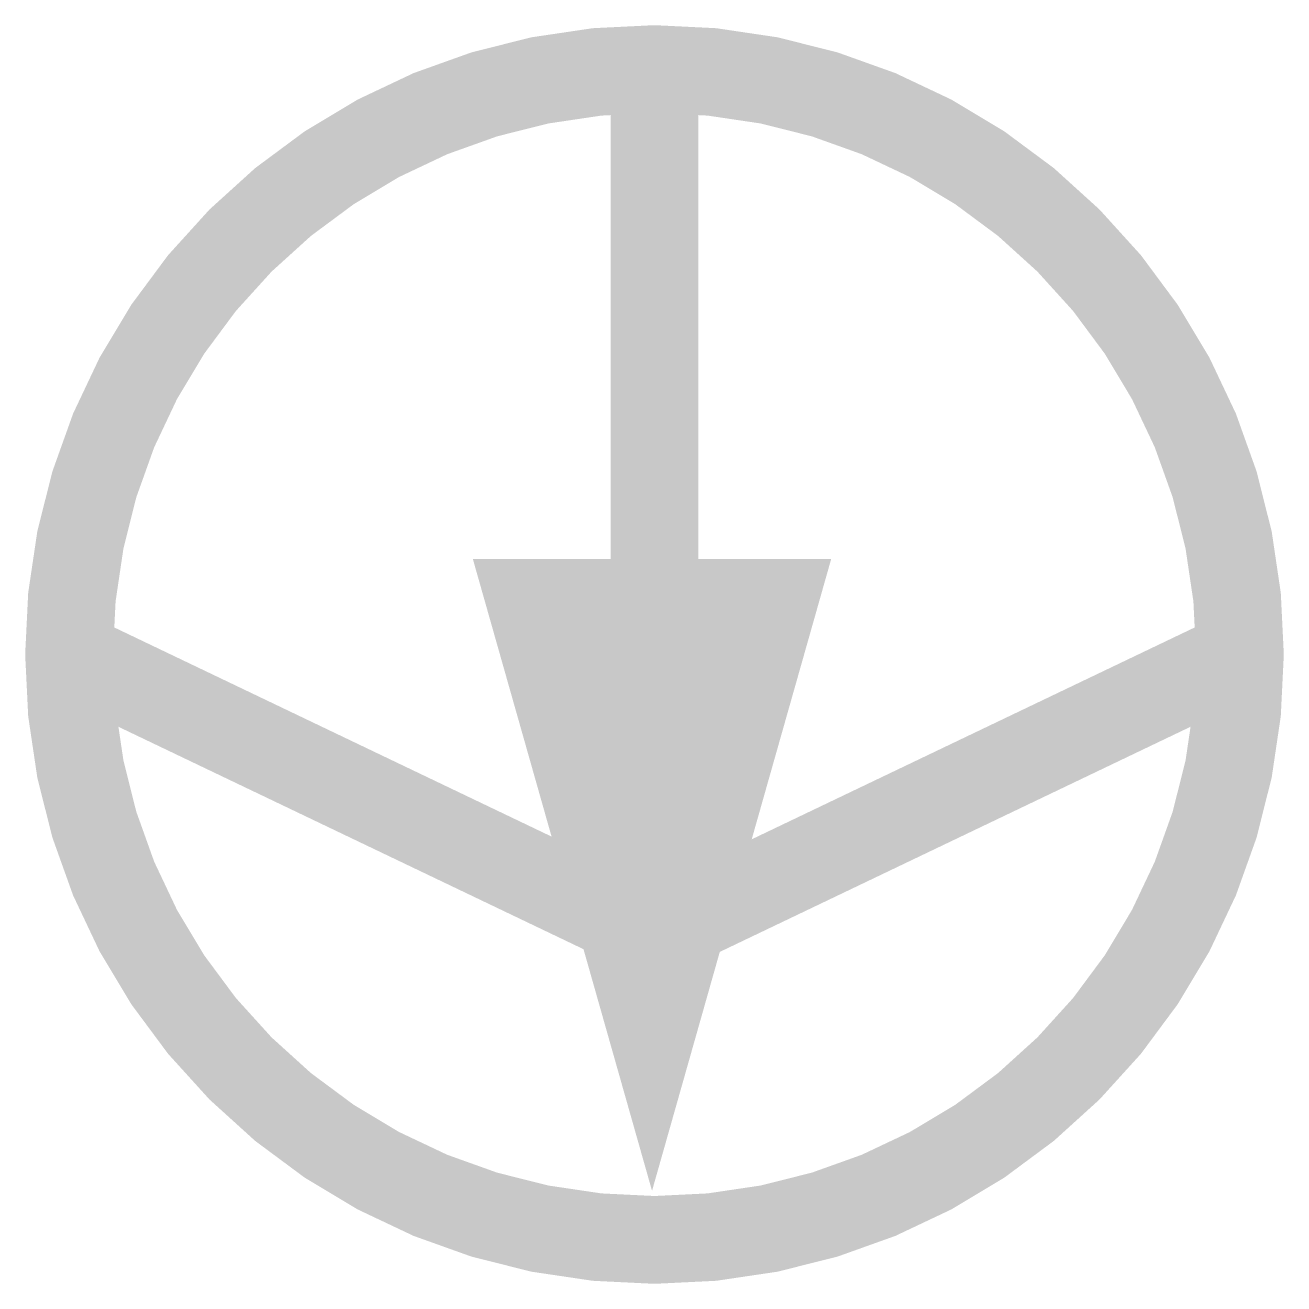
# Model space of a CAD drawing. Extents: x 0 to 4.3, y 0 to 4.3.
import ezdxf

# ---------------------------------------------------------------- set-up
doc = ezdxf.new("R2010")
doc.units = 0
doc.header["$MEASUREMENT"] = 0
doc.layers.get('0').update_dxf_attribs({"linetype": 'CONTINUOUS'})

msp = doc.modelspace()

# ---------------------------------------------------------------- linework, layer by layer
at = {"const_width": 0.3}
msp.add_lwpolyline([(2.1549, 0.1463, 1), (2.1549, 4.1463, 1), (2.1549, 0.1463, 1)], format="xyb", dxfattribs=at)
for points in [[(2.1549, 4.1463), (2.1549, 1.1898)], [(2.1549, 1.1898), (0.1549, 2.1463)], [(2.1549, 1.1898), (4.1549, 2.1463)]]:
    msp.add_lwpolyline(points, dxfattribs=at)
msp.add_solid([(1.5342, 2.473), (2.7587, 2.473), (2.1465, 0.314)])

doc.saveas('drawing.dxf')
